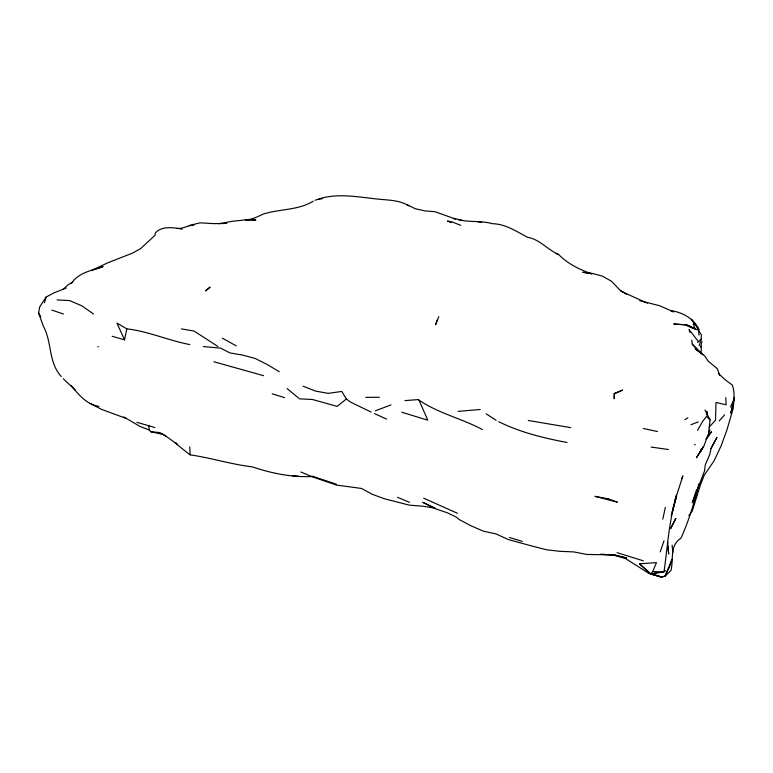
<?xml version="1.0" encoding="UTF-8"?>
<svg xmlns="http://www.w3.org/2000/svg" width="773" height="773" viewBox="0 0 773 773"><rect width="100%" height="100%" fill="white"/><g stroke="black" fill="none" stroke-linecap="round" stroke-linejoin="round"><path stroke-width="1.16" d="M706.706 414.811L706.841 411.362L706.841 414.772M699.207 345.657L701.198 339.144L701.372 334.989L698.589 330.313L686.907 324.921L673.689 324.013L685.97 324.834L685.255 324.573L693.178 328.254M701.005 353.599L701.362 346.227M708.648 432.474L710.049 419.913L704.966 409.961M61.28 376.557C48.09 362.025 52.245 342.41 43.336 326.129L38.65 313.22L39.578 307.181L46.013 297.122L53.656 293.006L66.14 288.049M698.86 483.821C694.425 502.305 688.782 520.905 680.945 538.24C669.312 545.593 673.747 559.352 671.003 570.435L665.031 576.233L661.021 577.131L648.827 573.315L625.386 558.483L612.622 554.888L586.871 554.454L573.711 551.912L559.99 551.313L546.608 549.777L533.756 546.511L508.267 539.554L496.131 533.959L483.608 531.235L471.192 525.882L459.123 519.504L456.273 517.118L447.258 512.76L434.764 508.537L422.773 502.315L434.996 508.141L422.319 506.131L409.294 505.146L384.336 498.73L372.171 494.266L361.551 488.459L336.448 485.077L312.418 476.825L300.813 471.984M671.225 515.601L676.549 496.392C668.838 520.867 667.688 546.656 663.988 571.865L650.827 574.039L639.58 563.923L650.827 574.039L661.707 576.977L665.031 576.233L669.901 565.991L672.027 559.265L665.031 576.233M124.559 339.859L126.791 328.844L116.936 323.056L124.559 339.859L112.153 336.265M662.828 519.127L665.302 507.436M700.657 347.096L701.952 341.27M718.301 373.369L725.335 379.891L732.398 385.138C735.567 394.423 733.567 404.115 730.794 413.207L734.311 397.39L733.123 408.724L726.862 430.126L721.199 445.644L713.943 461.075L704.338 475.037L700.377 485.058L692.299 510.953L688.849 515.688M673.293 507.706L672.336 511.745L676.298 495.174M44.467 302.774L46.013 297.122M701.217 448.987L700.154 452.427L703.459 446.417L696.396 457.829L703.768 446.456L709.923 429.933M696.599 489.599L692.318 502.769L704.512 471.008L705.227 465.046L709.759 454.447L710.986 448.813L716.967 437.305L710.938 448.456M675.167 499.831L682.917 475.839L681.564 478.796M660.219 551.893L664.007 540.771M437.228 320.109L435.576 324.747L438.822 316.63M734.07 399.216L730.514 407.081M657.639 572.493L650.827 574.039L652.683 571.566L656.451 562.589L640.16 563.759M697.507 430.387L702.551 421.469L706.551 416.405L710.049 419.913M697.604 342.507L701.198 339.144M706.29 438.639L711.508 431.692L705.942 439.296M719.151 420.947L724.601 414.879M71.416 283.469C78.527 272.55 91.658 270.511 103.07 266.637L91.175 270.608L107.766 262.81L132.434 253.148L140.628 248.616L155.015 235.282L155.247 233.031C161.615 225.697 173.751 227.494 182.244 229.195M709.218 427.005L715.498 420.28L716.001 402.501L726.166 404.762L725.789 397.689M63.202 289.276L68.111 284.822L72.623 281.971M371.088 412.048L350.797 402.25L346.391 398.984L337.096 406.376L312.572 399.525L299.286 398.82M694.55 444.919L695.275 444.378M665.592 570.696L663.988 571.865L652.683 571.566M684.791 419.691L687.883 417.749M313.22 201.173C298.146 210.478 279.604 208.807 263.216 214.111C257.409 216.73 251.756 219.793 245.147 219.918L232.122 221.31L218.981 223.774M390.983 404.926L375.234 410.859M690.946 424.715L698.27 421.932M315.123 200.304C335.221 192.245 357.136 196.98 377.736 199.067C388.162 200.217 399.67 199.975 408.782 205.889M189.134 225.571L200.023 222.827L213.464 223.629L226.818 223.436M319.065 199.173L322.273 198.69M194.129 225.059C188.235 225.127 183.027 229.03 177.104 228.431M458.099 411.381L480.236 409.487M405.004 400.617L418.299 399.573L418.985 400.105C438.407 413.342 461.597 418.502 482.188 429.43L482.333 429.508M97.862 346.729L98.451 346.71M457.684 219.503C469.076 222.595 481.038 220.411 492.343 223.687C505.233 223.88 516.441 231.378 527.486 237.272C539.844 239.359 547.516 249.737 558.686 254.549C567.884 263.873 579.779 269.777 592.089 273.874L582.736 272.28L592.852 273.526L602.582 276.222L611.607 281.343L619.656 289.769L626.488 294.32M365.813 397.37L379.417 397.245M245.814 219.851L255.902 219.938L245.669 219.812M313.181 476.458C292.291 477.579 272.028 473.463 252.346 466.882C231.398 464.389 211.444 457.983 190.622 454.92M606.612 554.541L600.698 554.328L614.767 555.062L626.632 558.029L613.714 554.801L608.979 554.628M57.047 299.924L69.551 300.562L81.716 305.77L93.61 314.031M292.677 475.81L298.281 476.226M123.728 416.927L140.106 426.464L149.179 429.981L150.764 431.749L159.769 432.532C170.91 438.513 179.896 447.142 189.829 454.717M203.318 346.555L220.624 348.13L229.939 352.932L242.645 355.068L255.187 358.479L267.313 364.566L279.266 371.697M477.627 221.754L481.676 222.228M668.461 449.519L651.117 447.065M181.365 328.902L194.023 331.037L217.87 346.449M570.677 427.633L528.307 420.493M453.432 218.682L455.558 219.097M126.791 328.844C148.493 331.366 168.456 340.487 189.743 344.555M567.073 442.494C543.603 438.04 520.239 432.368 498.72 421.71M643.436 428.513L657.504 431.547M150.764 431.749L162.784 434.387L165.837 435.924M462.998 220.527L453.075 218.15L434.967 211.715L424.764 210.865L415.207 208.72L406.83 204.545M613.714 554.801L614.767 555.062M639.754 300.707L659.707 305.741L671.273 310.881M213.928 361.774L263.593 375.688M136.898 422.319L154.851 427.508M643.31 560.821L617.018 552.656M648.421 573.054L661.707 576.977M509.494 537.515L522.335 541.39M401.757 412.241L427.788 420.183L418.985 400.105M312.466 476.245L336.226 484.14M272.212 393.805L284.57 397.631M125.873 418.319L101.659 409.429L90.17 403.448M99.021 406.395C86.731 404.54 78.662 394.781 71.348 385.679M51.859 310.079L63.367 314.031M460.747 225.339L451.5 221.706L447.441 221.049L451.21 222.682M303.064 386.162L315.355 391.041L328.139 393.36L341.772 391.447L346.391 398.984M555.893 253.428L558.686 254.549M397.525 497.3L409.526 502.334M620.284 290.909L647.301 303.151M423.681 498.179L457.452 513.282M236.238 345.869L222.363 338.178M374.528 413.594L386.645 419.13M686.994 325.317L693.12 328.216M687.042 325.346L694.598 328.94M673.496 312.012L670.481 310.504C682.288 312.36 693.748 318.118 698.869 329.52L691.429 319.336L698.869 329.52M486.13 413.816L496.16 420.299M287.083 388.577L298.678 398.105M63.289 378.789L75.416 390.21M691.816 340.062L692.27 344.178L702.792 354.681L695.14 348.71L704.618 355.793L708.213 361.175L717.402 368.808L719.76 375.591M692.27 344.178L697.826 350.179M175.954 442.755L177.452 444.369M698.28 341.444L689.052 329.549L689.989 332.429M38.65 313.22L40.795 316.785M693.236 323.887L695.159 329.182M672.104 545.129L672.839 552.328M148.725 425.392L149.179 429.981M667.998 546.666L668.684 554.048L667.611 542.047M698.589 330.313L698.976 335.086M189.752 446.929L190.168 454.891M614.206 393.496L614.187 398.762L614.438 393.786L622.642 390.075L614.206 393.496M675.737 518.567L670.558 528.703L675.805 518.509M209.947 287.237L205.792 290.764L209.947 287.237M608.254 498.827L594.939 496.343L617.414 502.189L608.254 498.827"/></g></svg>
